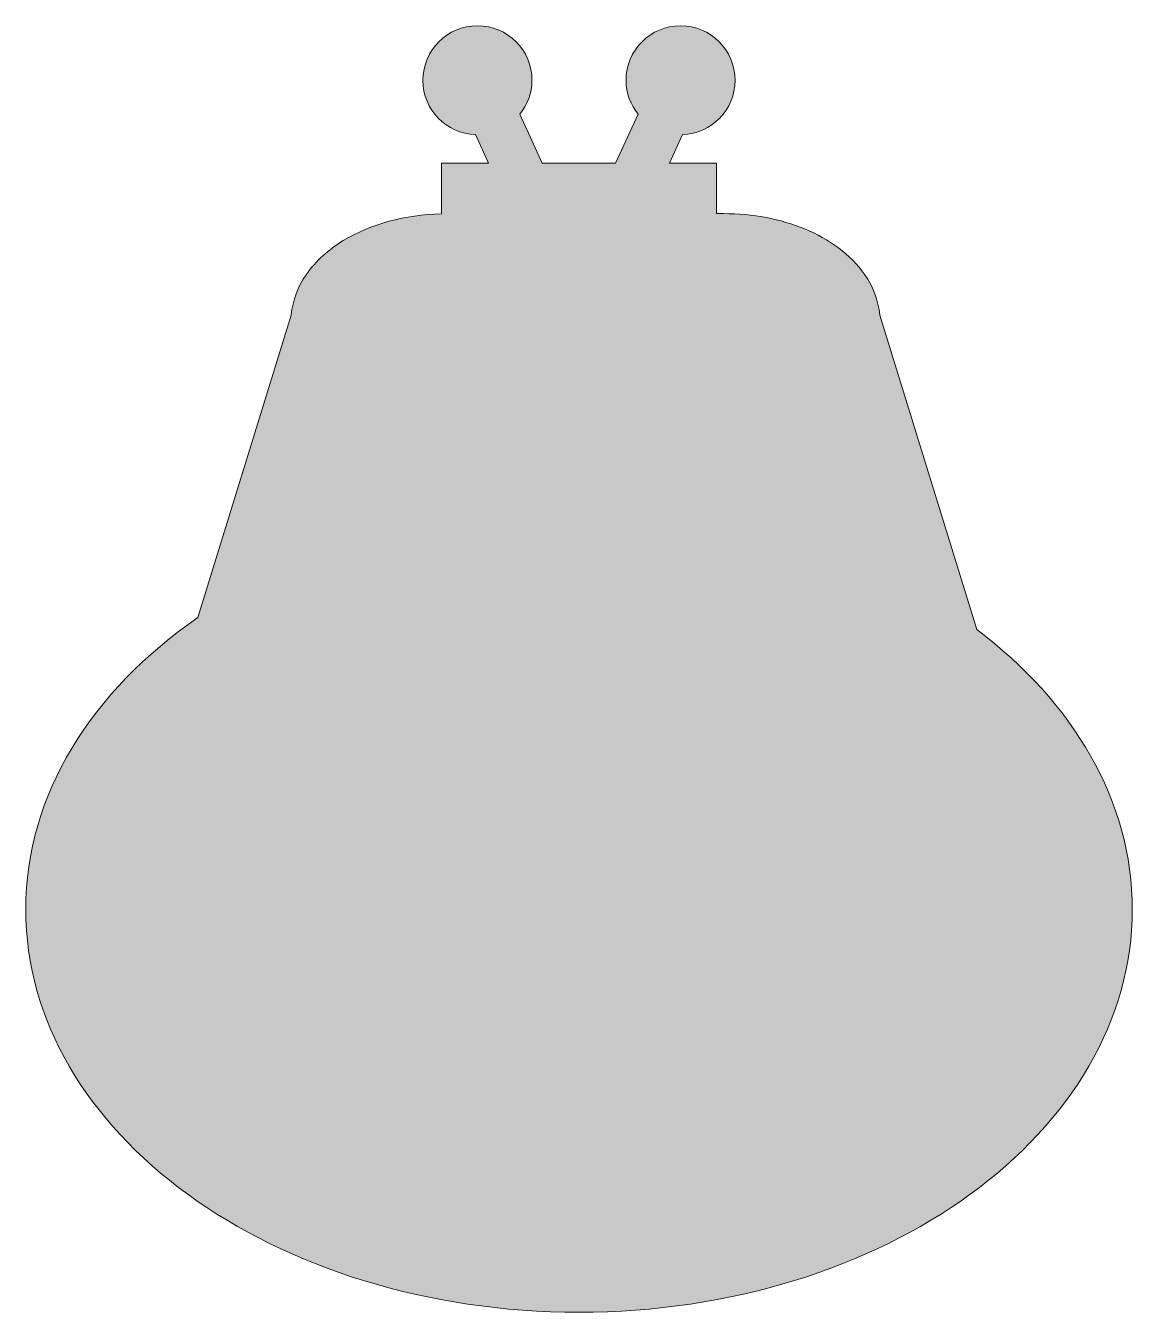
# Model space of a CAD drawing. Header units: inches. Extents: x 0 to 87, y 0 to 102.
import ezdxf

# ---------------------------------------------------------------- set-up
doc = ezdxf.new("R2010")
doc.units = ezdxf.units.IN
doc.header["$MEASUREMENT"] = 0
doc.layers.add('Layer 1', color=7, linetype='Continuous')

msp = doc.modelspace()

# ---------------------------------------------------------------- hatches: boundary and pattern name
at = {"layer": 'Layer 1', "true_color": 0xe664a4}
h = msp.add_hatch(color=233, dxfattribs=at)
h.dxf.hatch_style = 2
edge = h.paths.add_edge_path()
edge.add_spline(control_points=[(75.15, 53.91), (75.15, 53.91), (67.48, 78.75), (67.48, 78.75), (67.36, 79.91), (66.94, 81.02), (66.29, 81.94), (65.15, 83.59), (63.46, 84.75), (61.55, 85.55), (59.63, 86.34), (57.45, 86.76), (55.13, 86.76), (55.13, 86.76), (54.58, 86.76), (54.58, 86.76), (54.58, 86.76), (54.58, 90.74), (54.58, 90.74), (54.58, 90.74), (50.86, 90.74), (50.86, 90.74), (50.86, 90.74), (51.89, 93), (51.89, 93), (54.2, 93.08), (56.04, 94.96), (56.04, 97.29), (56.04, 99.67), (54.12, 101.6), (51.74, 101.6), (49.36, 101.6), (47.43, 99.67), (47.43, 97.29), (47.43, 96.27), (47.8, 95.35), (48.39, 94.61), (48.39, 94.61), (46.61, 90.74), (46.61, 90.74), (46.61, 90.74), (40.81, 90.74), (40.81, 90.74), (40.81, 90.74), (39.04, 94.61), (39.04, 94.61), (39.63, 95.35), (40, 96.27), (40, 97.29), (40, 99.67), (38.07, 101.6), (35.69, 101.6), (33.31, 101.6), (31.38, 99.67), (31.38, 97.29), (31.38, 94.96), (33.23, 93.08), (35.54, 93), (35.54, 93), (36.57, 90.74), (36.57, 90.74), (36.57, 90.74), (32.85, 90.74), (32.85, 90.74), (32.85, 90.74), (32.85, 86.75), (32.85, 86.75), (29.95, 86.67), (27.27, 85.95), (25.08, 84.63), (23.94, 83.92), (22.92, 83.04), (22.16, 81.94), (21.52, 81.02), (21.09, 79.91), (20.98, 78.75), (20.98, 78.75), (13.6, 54.87), (13.6, 54.87), (5.23, 49.07), (0, 40.89), (0, 31.82), (0, 14.24), (19.57, 0), (43.71, 0), (67.86, 0), (87.43, 14.24), (87.43, 31.82), (87.43, 40.4), (82.74, 48.19), (75.15, 53.91)], knot_values=[0, 0, 0, 0, 1, 1, 1, 2, 2, 2, 3, 3, 3, 4, 4, 4, 5, 5, 5, 6, 6, 6, 7, 7, 7, 8, 8, 8, 9, 9, 9, 10, 10, 10, 11, 11, 11, 12, 12, 12, 13, 13, 13, 14, 14, 14, 15, 15, 15, 16, 16, 16, 17, 17, 17, 18, 18, 18, 19, 19, 19, 20, 20, 20, 21, 21, 21, 22, 22, 22, 23, 23, 23, 24, 24, 24, 25, 25, 25, 26, 26, 26, 27, 27, 27, 28, 28, 28, 29, 29, 29, 30, 30, 30, 30], degree=3, periodic=1)

# ---------------------------------------------------------------- linework, layer by layer
at = {"layer": 'Layer 1', "lineweight": 0}
msp.add_open_spline([(75.15, 53.91), (75.15, 53.91), (67.48, 78.75), (67.48, 78.75), (67.36, 79.91), (66.94, 81.02), (66.29, 81.94), (65.15, 83.59), (63.46, 84.75), (61.55, 85.55), (59.63, 86.34), (57.45, 86.76), (55.13, 86.76), (55.13, 86.76), (54.58, 86.76), (54.58, 86.76), (54.58, 86.76), (54.58, 90.74), (54.58, 90.74), (54.58, 90.74), (50.86, 90.74), (50.86, 90.74), (50.86, 90.74), (51.89, 93), (51.89, 93), (54.2, 93.08), (56.04, 94.96), (56.04, 97.29), (56.04, 99.67), (54.12, 101.6), (51.74, 101.6), (49.36, 101.6), (47.43, 99.67), (47.43, 97.29), (47.43, 96.27), (47.8, 95.35), (48.39, 94.61), (48.39, 94.61), (46.61, 90.74), (46.61, 90.74), (46.61, 90.74), (40.81, 90.74), (40.81, 90.74), (40.81, 90.74), (39.04, 94.61), (39.04, 94.61), (39.63, 95.35), (40, 96.27), (40, 97.29), (40, 99.67), (38.07, 101.6), (35.69, 101.6), (33.31, 101.6), (31.38, 99.67), (31.38, 97.29), (31.38, 94.96), (33.23, 93.08), (35.54, 93), (35.54, 93), (36.57, 90.74), (36.57, 90.74), (36.57, 90.74), (32.85, 90.74), (32.85, 90.74), (32.85, 90.74), (32.85, 86.75), (32.85, 86.75), (29.95, 86.67), (27.27, 85.95), (25.08, 84.63), (23.94, 83.92), (22.92, 83.04), (22.16, 81.94), (21.52, 81.02), (21.09, 79.91), (20.98, 78.75), (20.98, 78.75), (13.6, 54.87), (13.6, 54.87), (5.23, 49.07), (0, 40.89), (0, 31.82), (0, 14.24), (19.57, 0), (43.71, 0), (67.86, 0), (87.43, 14.24), (87.43, 31.82), (87.43, 40.4), (82.74, 48.19), (75.15, 53.91)], degree=3, knots=[0, 0, 0, 0, 1, 1, 1, 2, 2, 2, 3, 3, 3, 4, 4, 4, 5, 5, 5, 6, 6, 6, 7, 7, 7, 8, 8, 8, 9, 9, 9, 10, 10, 10, 11, 11, 11, 12, 12, 12, 13, 13, 13, 14, 14, 14, 15, 15, 15, 16, 16, 16, 17, 17, 17, 18, 18, 18, 19, 19, 19, 20, 20, 20, 21, 21, 21, 22, 22, 22, 23, 23, 23, 24, 24, 24, 25, 25, 25, 26, 26, 26, 27, 27, 27, 28, 28, 28, 29, 29, 29, 30, 30, 30, 30], dxfattribs=at)

doc.saveas('drawing.dxf')
